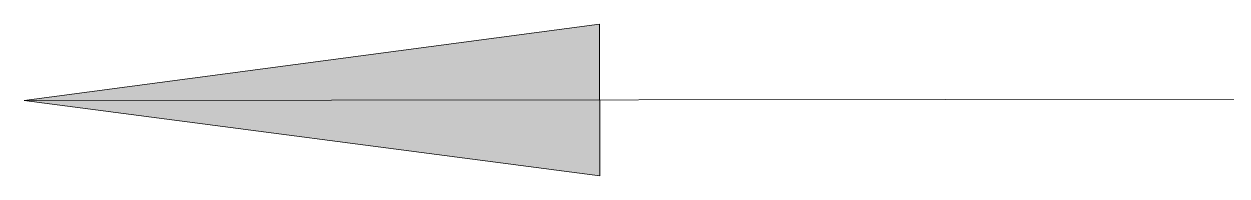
# Model space of a CAD drawing. Header units: inches. Extents: x -1176 to 1545, y -2552 to 978.
# Drawn here: x 1114.87 to 1127.4, y 510.21 to 511.79 of the extents above; entities that cross this region are included whole.
import ezdxf

# ---------------------------------------------------------------- set-up
doc = ezdxf.new("R2010")
doc.units = ezdxf.units.IN
doc.header["$MEASUREMENT"] = 0
doc.layers.add('A-ANNO-KEYN', color=231, linetype='Continuous', lineweight=9)

msp = doc.modelspace()

# ---------------------------------------------------------------- hatches: boundary and pattern name
at = {"layer": 'A-ANNO-KEYN'}
msp.add_hatch(color=256, dxfattribs=at).paths.add_polyline_path([(1114.865, 510.992), (1120.866, 510.208), (1120.864, 511.788)], flags=0)

# ---------------------------------------------------------------- linework, layer by layer
for p, q in [((1120.864, 511.788), (1114.865, 510.992)), ((1120.866, 510.208), (1120.864, 511.788)), ((1114.865, 510.992), (1140.837, 511.019)), ((1114.865, 510.992), (1120.866, 510.208))]:
    msp.add_line(p, q, dxfattribs=at)

doc.saveas('drawing.dxf')
